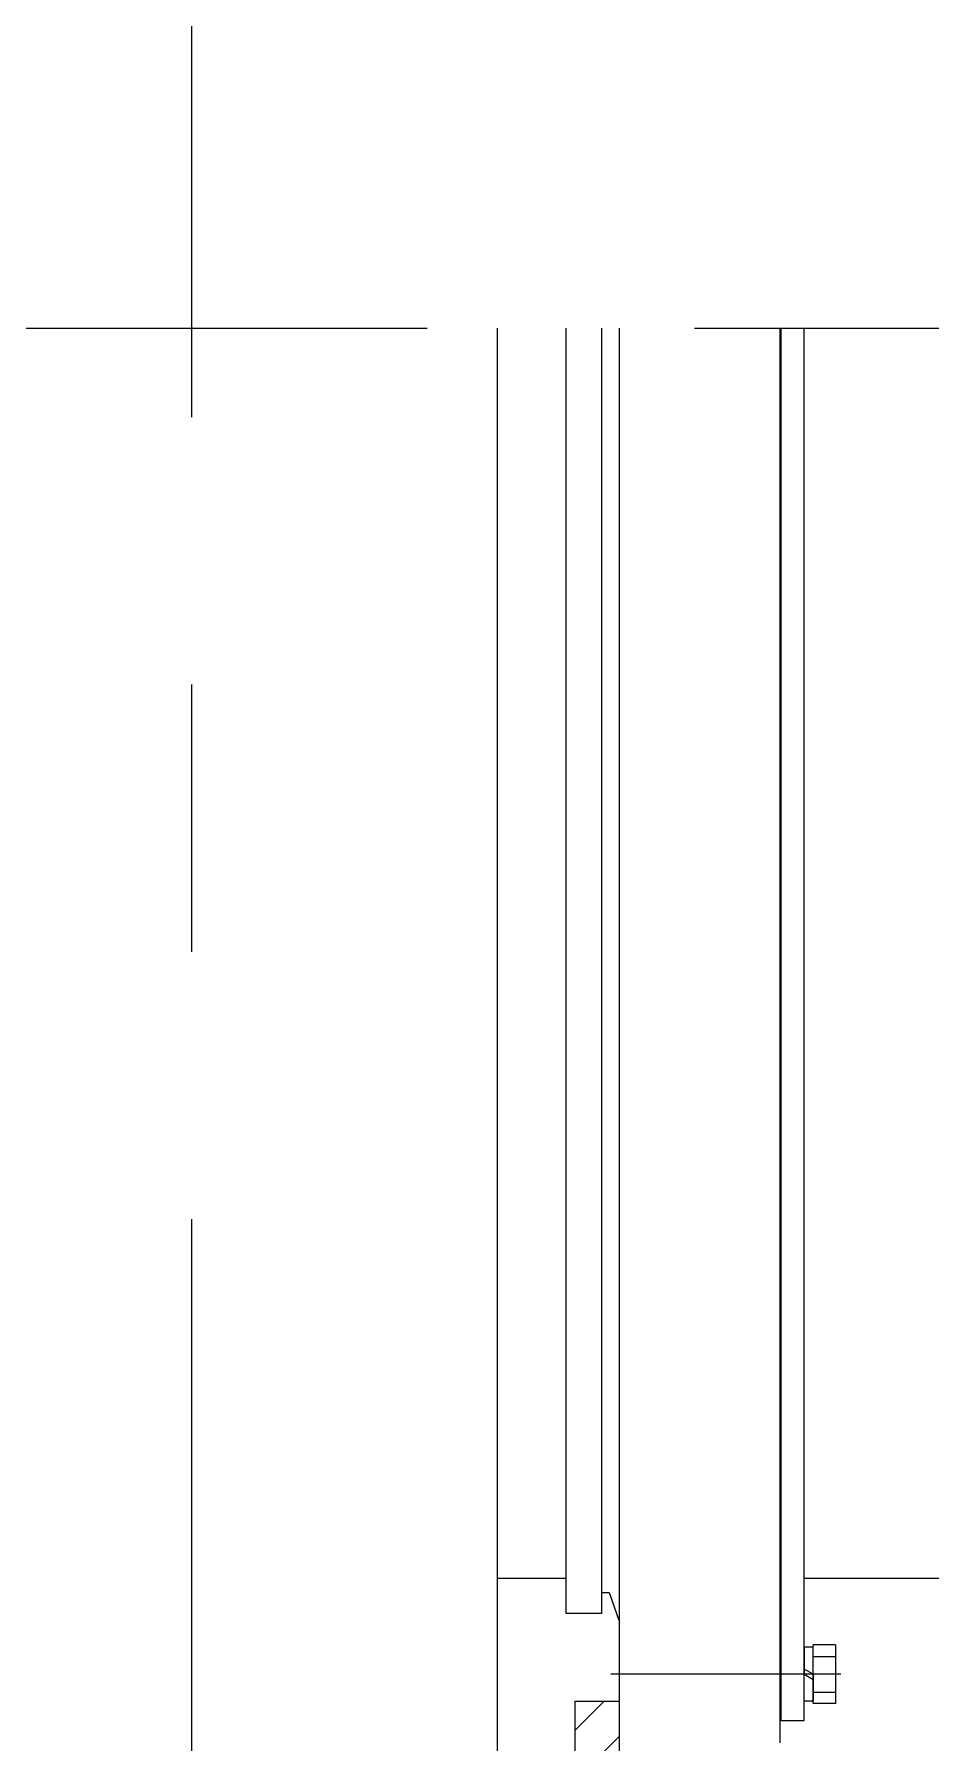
# Model space of a CAD drawing. Header units: millimetres. Extents: x 0 to 12600, y -338 to 8910.
# Drawn here: x 2306 to 2810, y 4541 to 5500 of the extents above; entities that cross this region are included whole.
import ezdxf

# ---------------------------------------------------------------- set-up
doc = ezdxf.new("R2010")
doc.units = ezdxf.units.MM
doc.header["$LTSCALE"] = 300
doc.linetypes.add('G', pattern=[2, 1.25, -0.25, 0.25, -0.25])
for name, color, linetype in [('01', 7, 'Continuous'), ('02', 1, 'Continuous'), ('05', 142, 'G')]:
    doc.layers.add(name, color=color, linetype=linetype)

# ---------------------------------------------------------------- blocks, each defined once
blk = doc.blocks.new('*U34')
at = {"layer": '01'}
for p, q in [((-15.1, 5), (-15.1, 0)), ((0, 5), (-15.1, 5)), ((-15.1, 0), (0, 0)), ((0, 0), (-2.89, 5)), ((0, 5), (2.89, 0)), ((0, 5), (15.1, 5)), ((15.1, 0), (0, 0)), ((15.1, 5), (15.1, 0))]:
    blk.add_line(p, q, dxfattribs=at)
at = {"layer": '05'}
blk.add_line((0, 7.1), (0, -2.1), dxfattribs=at)

msp = doc.modelspace()

# ---------------------------------------------------------------- hatches: boundary and pattern name
at = {"layer": '02', "ltscale": 2}
h = msp.add_hatch(dxfattribs=at)
h.set_pattern_fill('_USER', color=256, scale=20, angle=45, style=0, pattern_type=0)
h.set_pattern_definition([(45, (-1472.549, 2558.523), (-14.142136, 14.142136), [])])
h.paths.add_polyline_path([(1962.91, 4989.95), (1937.91, 4989.95), (1937.91, 4267.95), (1962.91, 4267.95)])
h.paths.add_polyline_path([(1962.91, 4267.95), (1937.91, 4267.95), (1937.91, 4064.95), (1962.91, 4064.95)])
h.paths.add_polyline_path([(2177.91, 4267.95), (2152.91, 4267.95), (2152.91, 4109.95), (2177.91, 4109.95)])
h.paths.add_polyline_path([(2177.91, 5061.58), (2152.91, 5061.58), (2152.91, 4267.95), (2177.91, 4267.95)])
h.paths.add_polyline_path([(2634.91, 4564.38), (2609.91, 4564.38), (2609.91, 4267.95), (2634.91, 4267.95)])
h.paths.add_polyline_path([(2634.91, 4267.95), (2609.91, 4267.95), (2609.91, 4064.95), (2634.91, 4064.95)])

# ---------------------------------------------------------------- linework, layer by layer
at = {"layer": '01', "ltscale": 2}
for p, q in [((2566.41, 4144.52), (2566.41, 5334.95)), ((2604.91, 4613.45), (2604.91, 5334.95)), ((2624.91, 5334.95), (2624.91, 4613.45)), ((2725.61, 4553.49), (2725.61, 5334.95)), ((2624.91, 4625.3), (2629.04, 4625.3)), ((2629.04, 4625.3), (2634.91, 4608.58)), ((2624.91, 4613.45), (2604.91, 4613.45)), ((2743.61, 4562.98), (2743.61, 4595.93)), ((2756.11, 4595.93), (2743.61, 4595.93)), ((2756.11, 4595.93), (2756.11, 4562.98)), ((2743.61, 4589.45), (2756.11, 4589.45)), ((2743.61, 4569.45), (2756.11, 4569.45)), ((2609.91, 4564.38), (2634.91, 4564.38)), ((2756.11, 4562.98), (2743.61, 4562.98))]:
    msp.add_line(p, q, dxfattribs=at)
at = {"layer": '01', "color": 7, "linetype": 'Continuous', "ltscale": 2}
for p, q in [((2634.91, 4064.95), (2634.91, 5334.95)), ((2725.11, 4540.95), (2725.11, 5334.95)), ((2738.61, 4553.49), (2738.61, 5334.95)), ((2566.41, 4633.45), (2604.91, 4633.45)), ((2738.61, 4633.45), (2841.41, 4633.45)), ((2609.91, 4564.38), (2609.91, 4064.95)), ((2725.11, 4553.49), (2738.61, 4553.49))]:
    msp.add_line(p, q, dxfattribs=at)
at = {"layer": '05', "color": 4, "linetype": 'G', "ltscale": 2}
for p, q in [((2394.91, 4084.95), (2394.91, 6665.47)), ((2759.17, 4579.45), (2629.99, 4579.45))]:
    msp.add_line(p, q, dxfattribs=at)
at = {"layer": '05', "ltscale": 2}
msp.add_line((1777, 5334.95), (5278.89, 5334.95), dxfattribs=at)

# ---------------------------------------------------------------- block references
at = {"layer": '01', "ltscale": 2, "xscale": -1, "rotation": 270}
msp.add_blockref('*U34', (2738.61, 4579.45), dxfattribs=at)

doc.saveas('drawing.dxf')
